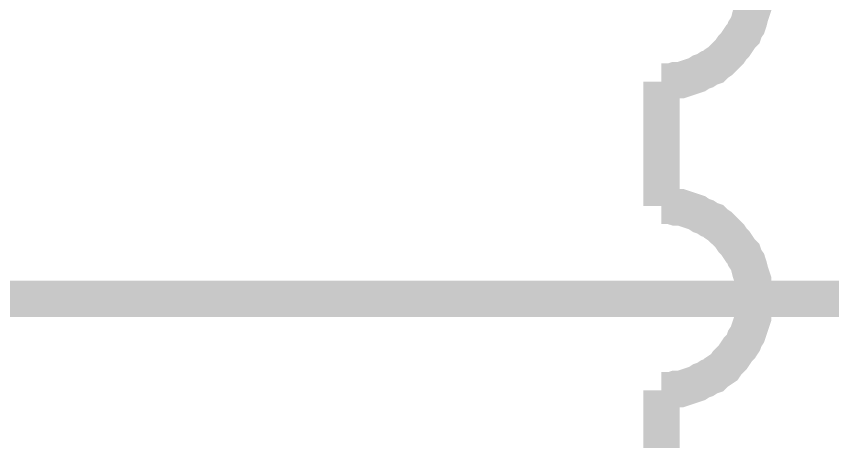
# Model space of a CAD drawing. Header units: inches. Extents: x 0 to 22.3, y 0 to 15.7.
# Drawn here: x 8.3915 to 8.6557, y 3.7537 to 3.8913 of the extents above; entities that cross this region are included whole.
import ezdxf

# ---------------------------------------------------------------- set-up
doc = ezdxf.new("R2010")
doc.units = ezdxf.units.IN
doc.header["$MEASUREMENT"] = 0
doc.layers.add('Sheet', color=255, linetype='Continuous')

msp = doc.modelspace()

# ---------------------------------------------------------------- linework, layer by layer
at = {"layer": 'Sheet'}
for points in [[(8.20027, 3.79991, 0.0118, 0.0118, 0), (9.20016, 3.79991, 0.0118, 0.0118, 0), (9.20016, 4.00014, 0.0118, 0.0118, 0)], [(8.60032, 3.87019, 0.0118, 0.0118, 0), (8.60164, 3.87019, 0.0118, 0.0118, 0), (8.60341, 3.87019, 0.0118, 0.0118, 0), (8.60474, 3.87063, 0.0118, 0.0118, 0), (8.60651, 3.87063, 0.0118, 0.0118, 0), (8.60783, 3.87108, 0.0118, 0.0118, 0), (8.60916, 3.87152, 0.0118, 0.0118, 0), (8.61048, 3.87196, 0.0118, 0.0118, 0), (8.61181, 3.8724, 0.0118, 0.0118, 0), (8.61314, 3.87329, 0.0118, 0.0118, 0), (8.61446, 3.87373, 0.0118, 0.0118, 0), (8.61579, 3.87461, 0.0118, 0.0118, 0), (8.61711, 3.87505, 0.0118, 0.0118, 0), (8.618, 3.87594, 0.0118, 0.0118, 0), (8.61932, 3.87682, 0.0118, 0.0118, 0), (8.62065, 3.87815, 0.0118, 0.0118, 0), (8.62154, 3.87903, 0.0118, 0.0118, 0), (8.62242, 3.87992, 0.0118, 0.0118, 0), (8.6233, 3.88124, 0.0118, 0.0118, 0), (8.62419, 3.88213, 0.0118, 0.0118, 0), (8.62507, 3.88345, 0.0118, 0.0118, 0), (8.62596, 3.88478, 0.0118, 0.0118, 0), (8.62684, 3.88566, 0.0118, 0.0118, 0), (8.62728, 3.88699, 0.0118, 0.0118, 0), (8.62817, 3.88831, 0.0118, 0.0118, 0), (8.62861, 3.88964, 0.0118, 0.0118, 0), (8.62905, 3.89141, 0.0118, 0.0118, 0), (8.62949, 3.89273, 0.0118, 0.0118, 0), (8.62993, 3.89406, 0.0118, 0.0118, 0), (8.62993, 3.89583, 0.0118, 0.0118, 0), (8.63038, 3.89715, 0.0118, 0.0118, 0), (8.63038, 3.89848, 0.0118, 0.0118, 0)], [(8.60032, 3.87019, 0.0118, 0.0118, 0), (8.60032, 3.82997, 0.0118, 0.0118, 0)], [(8.63038, 3.79991, 0.0118, 0.0118, 0), (8.63038, 3.80168, 0.0118, 0.0118, 0), (8.63038, 3.80301, 0.0118, 0.0118, 0), (8.62993, 3.80433, 0.0118, 0.0118, 0), (8.62993, 3.8061, 0.0118, 0.0118, 0), (8.62949, 3.80743, 0.0118, 0.0118, 0), (8.62905, 3.80875, 0.0118, 0.0118, 0), (8.62861, 3.81052, 0.0118, 0.0118, 0), (8.62817, 3.81185, 0.0118, 0.0118, 0), (8.62728, 3.81317, 0.0118, 0.0118, 0), (8.62684, 3.8145, 0.0118, 0.0118, 0), (8.62596, 3.81538, 0.0118, 0.0118, 0), (8.62507, 3.81671, 0.0118, 0.0118, 0), (8.62419, 3.81803, 0.0118, 0.0118, 0), (8.6233, 3.81892, 0.0118, 0.0118, 0), (8.62242, 3.82024, 0.0118, 0.0118, 0), (8.62154, 3.82113, 0.0118, 0.0118, 0), (8.62065, 3.82201, 0.0118, 0.0118, 0), (8.61932, 3.82334, 0.0118, 0.0118, 0), (8.618, 3.82422, 0.0118, 0.0118, 0), (8.61711, 3.82511, 0.0118, 0.0118, 0), (8.61579, 3.82555, 0.0118, 0.0118, 0), (8.61446, 3.82643, 0.0118, 0.0118, 0), (8.61314, 3.82687, 0.0118, 0.0118, 0), (8.61181, 3.82776, 0.0118, 0.0118, 0), (8.61048, 3.8282, 0.0118, 0.0118, 0), (8.60916, 3.82864, 0.0118, 0.0118, 0), (8.60783, 3.82909, 0.0118, 0.0118, 0), (8.60651, 3.82953, 0.0118, 0.0118, 0), (8.60474, 3.82953, 0.0118, 0.0118, 0), (8.60341, 3.82997, 0.0118, 0.0118, 0), (8.60164, 3.82997, 0.0118, 0.0118, 0), (8.60032, 3.82997, 0.0118, 0.0118, 0)], [(8.60032, 3.82997, 0.0118, 0.0118, 0), (8.60032, 3.82997, 0.0118, 0.0118, 0), (8.60032, 3.82997, 0.0118, 0.0118, 0), (8.60032, 3.82997, 0.0118, 0.0118, 0), (8.60032, 3.82997, 0.0118, 0.0118, 0), (8.60032, 3.82997, 0.0118, 0.0118, 0), (8.60032, 3.82997, 0.0118, 0.0118, 0), (8.60032, 3.82997, 0.0118, 0.0118, 0), (8.60032, 3.82997, 0.0118, 0.0118, 0), (8.60032, 3.82997, 0.0118, 0.0118, 0), (8.60032, 3.82997, 0.0118, 0.0118, 0), (8.60032, 3.82997, 0.0118, 0.0118, 0), (8.60032, 3.82997, 0.0118, 0.0118, 0), (8.60032, 3.82997, 0.0118, 0.0118, 0), (8.60032, 3.82997, 0.0118, 0.0118, 0), (8.60032, 3.82997, 0.0118, 0.0118, 0), (8.60032, 3.82997, 0.0118, 0.0118, 0), (8.60032, 3.82997, 0.0118, 0.0118, 0), (8.60032, 3.82997, 0.0118, 0.0118, 0), (8.60032, 3.82997, 0.0118, 0.0118, 0), (8.60032, 3.82997, 0.0118, 0.0118, 0), (8.60032, 3.82997, 0.0118, 0.0118, 0), (8.60032, 3.82997, 0.0118, 0.0118, 0), (8.60032, 3.82997, 0.0118, 0.0118, 0), (8.60032, 3.82997, 0.0118, 0.0118, 0), (8.60032, 3.82997, 0.0118, 0.0118, 0), (8.60032, 3.82997, 0.0118, 0.0118, 0), (8.60032, 3.82997, 0.0118, 0.0118, 0), (8.60032, 3.82997, 0.0118, 0.0118, 0), (8.60032, 3.82997, 0.0118, 0.0118, 0), (8.60032, 3.82997, 0.0118, 0.0118, 0), (8.60032, 3.82997, 0.0118, 0.0118, 0), (8.60032, 3.82997, 0.0118, 0.0118, 0)], [(8.60032, 3.7703, 0.0118, 0.0118, 0), (8.60164, 3.7703, 0.0118, 0.0118, 0), (8.60341, 3.7703, 0.0118, 0.0118, 0), (8.60474, 3.77074, 0.0118, 0.0118, 0), (8.60651, 3.77074, 0.0118, 0.0118, 0), (8.60783, 3.77118, 0.0118, 0.0118, 0), (8.60916, 3.77162, 0.0118, 0.0118, 0), (8.61048, 3.77207, 0.0118, 0.0118, 0), (8.61181, 3.77251, 0.0118, 0.0118, 0), (8.61314, 3.77339, 0.0118, 0.0118, 0), (8.61446, 3.77383, 0.0118, 0.0118, 0), (8.61579, 3.77472, 0.0118, 0.0118, 0), (8.61711, 3.77516, 0.0118, 0.0118, 0), (8.618, 3.77604, 0.0118, 0.0118, 0), (8.61932, 3.77693, 0.0118, 0.0118, 0), (8.62065, 3.77781, 0.0118, 0.0118, 0), (8.62154, 3.77914, 0.0118, 0.0118, 0), (8.62242, 3.78002, 0.0118, 0.0118, 0), (8.6233, 3.78091, 0.0118, 0.0118, 0), (8.62419, 3.78223, 0.0118, 0.0118, 0), (8.62507, 3.78356, 0.0118, 0.0118, 0), (8.62596, 3.78444, 0.0118, 0.0118, 0), (8.62684, 3.78577, 0.0118, 0.0118, 0), (8.62728, 3.78709, 0.0118, 0.0118, 0), (8.62817, 3.78842, 0.0118, 0.0118, 0), (8.62861, 3.78975, 0.0118, 0.0118, 0), (8.62905, 3.79107, 0.0118, 0.0118, 0), (8.62949, 3.7924, 0.0118, 0.0118, 0), (8.62993, 3.79372, 0.0118, 0.0118, 0), (8.62993, 3.79549, 0.0118, 0.0118, 0), (8.63038, 3.79682, 0.0118, 0.0118, 0), (8.63038, 3.79859, 0.0118, 0.0118, 0), (8.63038, 3.79991, 0.0118, 0.0118, 0)], [(8.60032, 3.7703, 0.0118, 0.0118, 0), (8.60032, 3.30001, 0.0118, 0.0118, 0), (8.40007, 3.30001, 0.0118, 0.0118, 0)]]:
    msp.add_lwpolyline(points, format="xyseb", dxfattribs=at)

doc.saveas('drawing.dxf')
